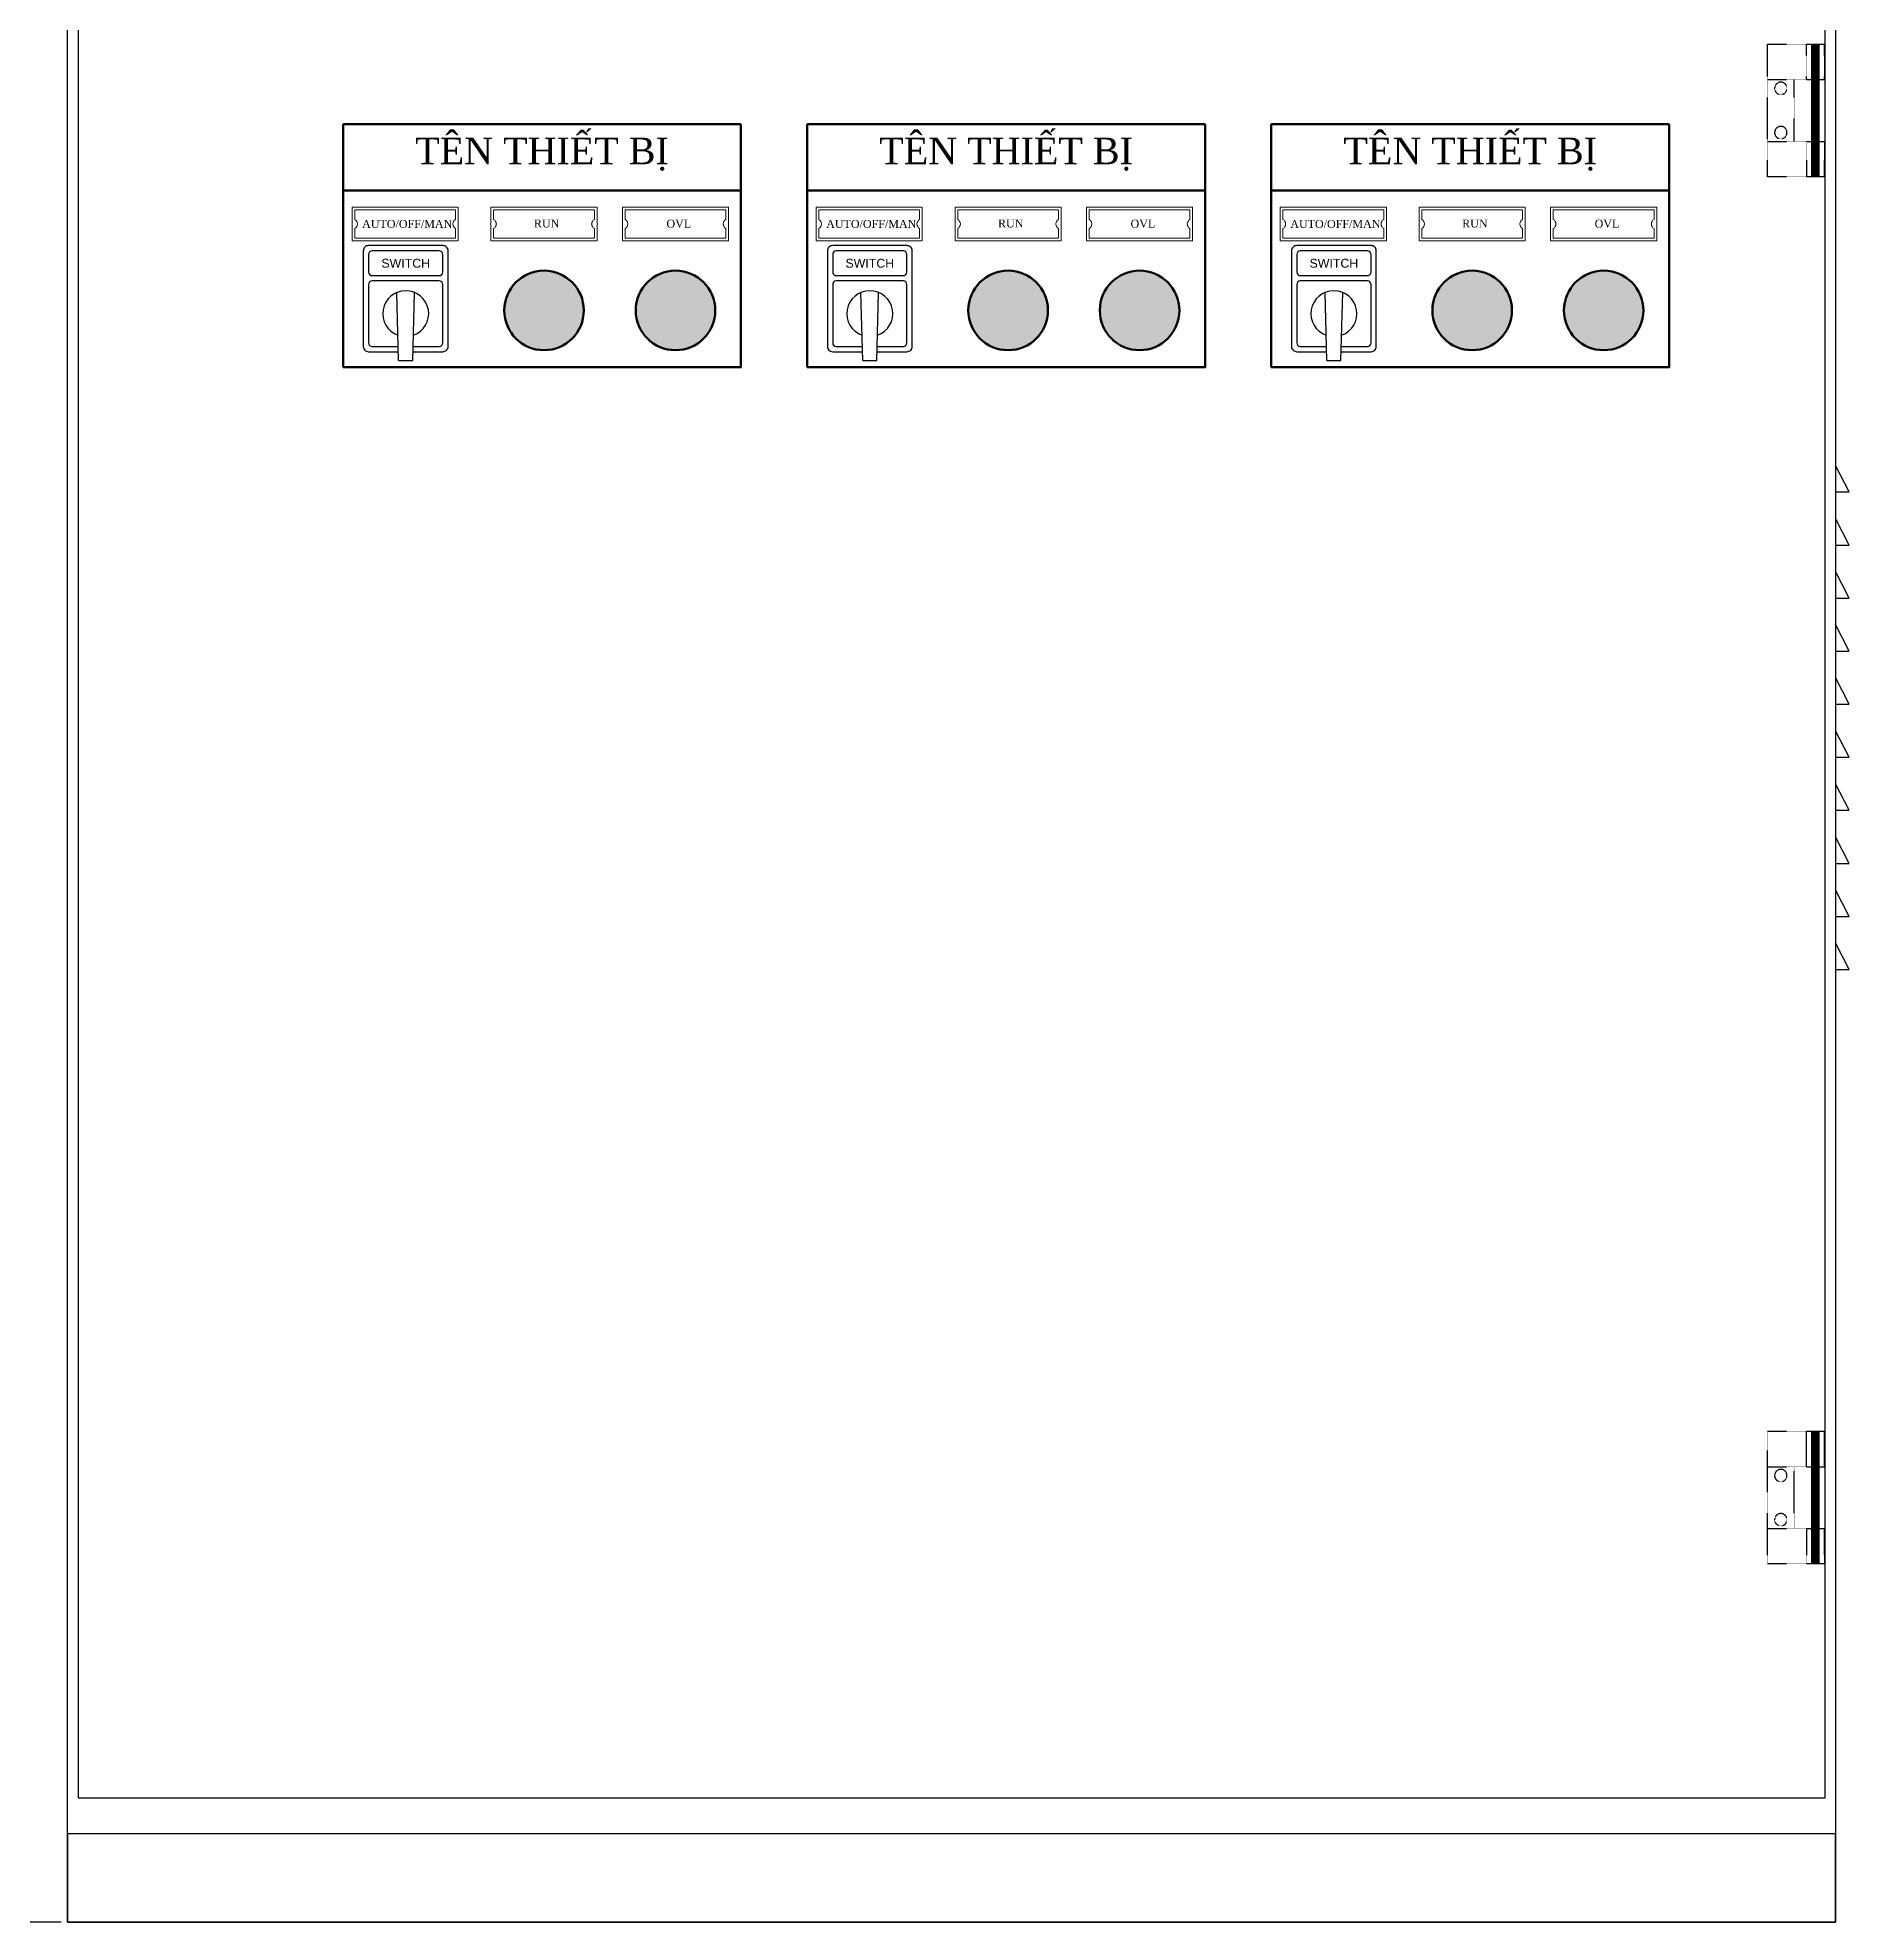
# Model space of a CAD drawing. Header units: inches. Extents: x 187 to 137830, y 99 to 66837.
# Drawn here: x 45098 to 49197, y 52320 to 56583 of the extents above; entities that cross this region are included whole.
import ezdxf
from ezdxf.enums import TextEntityAlignment as Align

# ---------------------------------------------------------------- set-up
doc = ezdxf.new("R2010")
doc.units = ezdxf.units.IN
doc.header["$MEASUREMENT"] = 0
doc.linetypes.add('HIDDEN', pattern=[0.375, 0.25, -0.125])
for name, color, linetype in [('accessory', 9, 'Continuous'), ('CHANGE', 4, 'Continuous'), ('Dim', 9, 'Continuous'), ('FRAME', 3, 'Continuous'), ('text', 2, 'Continuous'), ('wire', 3, 'Continuous')]:
    doc.layers.add(name, color=color, linetype=linetype)
doc.layers.add('TBD', color=2, linetype='Continuous', lineweight=9)
doc.styles.add('SIMPLEX', font='SIMPLEX.shx', dxfattribs={"width": 0.7})
doc.styles.get("Standard").update_dxf_attribs({"font": 'arial.ttf'})
doc.styles.add('Title', font='')
doc.styles.add('VNI-HELVE-CONDENSE', font='')
doc.styles.get('Title').set_extended_font_data('VNI-Helve')
doc.styles.get('VNI-HELVE-CONDENSE').set_extended_font_data('VNI-Helve-Condense')
doc.dimstyles.new('STANDARD$0', dxfattribs={"dimscale": 2, "dimtxt": 12, "dimasz": 13, "dimexe": 10, "dimexo": 10, "dimgap": 10, "dimtad": 1, "dimdec": 0, "dimzin": 0, "dimdsep": 46, "dimtxsty": 'VNI-HELVE-CONDENSE', "dimcen": 2, "dimdle": 2, "dimclrd": 1, "dimclre": 1, "dimclrt": 2, "dimadec": 0, "dimazin": 0, "dimtfac": 1, "dimtdec": 0, "dimtofl": 0, "dimtmove": 0, "dimatfit": 3, "dimfxl": 1, "dimtolj": 1, "dimtzin": 0, "dimarcsym": 1})

# ---------------------------------------------------------------- blocks, each defined once
blk = doc.blocks.new('HINGE')
at = {"layer": 'accessory', "linetype": 'HIDDEN', "ltscale": 0.5}
for p, q in [((10.5, 17.5), (10.5, 37.5)), ((32.5, 17.5), (0.5, 17.5)), ((17.5, -17.5), (17.5, 17.5)), ((32.5, -17.5), (0.5, -17.5)), ((10.5, -17.5), (10.5, -37.5))]:
    blk.add_line(p, q, dxfattribs=at)
blk.add_lwpolyline([(0.5, -17.5), (0.5, -37.5), (32.5, -37.5), (32.5, 37.5), (0.5, 37.5), (0.5, 17.5)], dxfattribs=at)
at = {"layer": 'accessory', "linetype": 'HIDDEN', "ltscale": 0.5, "const_width": 5}
blk.add_lwpolyline([(5.5, -37.5), (5.5, 37.5)], dxfattribs=at)
at = {"layer": 'accessory', "linetype": 'HIDDEN', "ltscale": 0.5}
for centre in [(25, 12.5), (25, -12.5)]:
    blk.add_circle(centre, 3.5, dxfattribs=at)
blk = doc.blocks.new('*D160')
at = {"layer": 'DEFPOINTS', "color": 0, "transparency": 16777216}
for p in [(45165.8, 61520.3), (44566.9, 52320.3), (45165.8, 52320.3)]:
    blk.add_point(p, dxfattribs=at)
at = {"layer": 'Dim', "color": 8, "lineweight": -2, "transparency": 16777216}
for p, q in [((45150.8, 61520.3), (44551.9, 61520.3)), ((44566.9, 61493.3), (44566.9, 52347.3)), ((45150.8, 52320.3), (44551.9, 52320.3))]:
    blk.add_line(p, q, dxfattribs=at)
at = {"layer": 'Dim', "color": 8, "transparency": 16777216}
for points in [[(44562.4, 61493.3), (44571.4, 61493.3), (44566.9, 61520.3)], [(44562.4, 52347.3), (44571.4, 52347.3), (44566.9, 52320.3)]]:
    blk.add_solid(points, dxfattribs=at)
at = {"layer": 'Dim', "color": 6, "transparency": 16777216, "insert": (44538.4, 56920.3), "char_height": 27, "attachment_point": 5, "rotation": 90, "style": 'SIMPLEX'}
blk.add_mtext('\\A1;2350', dxfattribs=at)
blk = doc.blocks.new('SWITCH1')
at = {"layer": 'CHANGE'}
for p, q in [((-4, -26.5), (-5, 12)), ((4, -26.5), (5, 12)), ((-4, -26.5), (4, -26.5))]:
    blk.add_line(p, q, dxfattribs=at)
for points in [[(4.1, -21.5), (21, -21.5, 0.414214), (24, -18.5), (24, 35.5, 0.414214), (21, 38.5), (-21, 38.5, 0.414214), (-24, 35.5), (-24, -18.5, 0.414214), (-21, -21.5), (-4.1, -21.5)], [(4.2, -18.5), (19, -18.5, 0.414214), (21, -16.5), (21, 16.5, 0.414214), (19, 18.5), (-19, 18.5, 0.414214), (-21, 16.5), (-21, -16.5, 0.414214), (-19, -18.5), (-4.2, -18.5)]]:
    blk.add_lwpolyline(points, format="xyb", dxfattribs=at)
blk.add_lwpolyline([(-21, 23.5, 0.414214), (-19, 21.5), (19, 21.5, 0.414214), (21, 23.5), (21, 33.5, 0.414214), (19, 35.5), (-19, 35.5, 0.414214), (-21, 33.5)], format="xyb", close=True, dxfattribs=at)
blk.add_arc((0, 0), 13, 289.5999, 250.4001, dxfattribs=at)
at = {"layer": 'text', "style": 'Title'}
blk.add_text('SWITCH', height=5, dxfattribs=at).set_placement((0, 28.5), align=Align.MIDDLE_CENTER)

msp = doc.modelspace()

# ---------------------------------------------------------------- hatches: boundary and pattern name
at = {"lineweight": 200}
h = msp.add_hatch(color=2, dxfattribs=at)
h.dxf.hatch_style = 1
h.paths.add_polyline_path([(46451.04, 55966.38, 1), (46631.04, 55966.38, 1)])
h.paths.add_polyline_path([(46215.89, 56143.67), (46281, 56143.67), (46281, 56182.1), (46215.89, 56182.1)], flags=9)
h = msp.add_hatch(color=2, dxfattribs=at)
h.dxf.hatch_style = 1
h.paths.add_polyline_path([(47501.04, 55966.38, 1), (47681.04, 55966.38, 1)])
h.paths.add_polyline_path([(47265.89, 56143.67), (47331, 56143.67), (47331, 56182.1), (47265.89, 56182.1)], flags=9)
h = msp.add_hatch(color=2, dxfattribs=at)
h.dxf.hatch_style = 1
h.paths.add_polyline_path([(48551.04, 55966.38, 1), (48731.04, 55966.38, 1)])
h.paths.add_polyline_path([(48315.89, 56143.67), (48381, 56143.67), (48381, 56182.1), (48315.89, 56182.1)], flags=9)
h = msp.add_hatch(color=3, dxfattribs=at)
h.dxf.hatch_style = 1
h.paths.add_polyline_path([(46153.58, 55966.38, 1), (46333.58, 55966.38, 1)])
h = msp.add_hatch(color=3, dxfattribs=at)
h.dxf.hatch_style = 1
h.paths.add_polyline_path([(47203.58, 55966.38, 1), (47383.58, 55966.38, 1)])
h = msp.add_hatch(color=3, dxfattribs=at)
h.dxf.hatch_style = 1
h.paths.add_polyline_path([(48253.58, 55966.38, 1), (48433.58, 55966.38, 1)])

# ---------------------------------------------------------------- linework, layer by layer
for p, q in [((45789.12, 56237.88), (45789.12, 56387.88)), ((45789.12, 56387.88), (46689.12, 56387.88)), ((46689.12, 56387.88), (46689.12, 56237.88)), ((46839.12, 56237.88), (46839.12, 56387.88)), ((46839.12, 56387.88), (47739.12, 56387.88)), ((47739.12, 56387.88), (47739.12, 56237.88)), ((47889.12, 56237.88), (47889.12, 56387.88)), ((47889.12, 56387.88), (48789.12, 56387.88)), ((48789.12, 56387.88), (48789.12, 56237.88))]:
    msp.add_line(p, q, dxfattribs=at)
for points in [[(45789.12, 55837.88), (46689.12, 55837.88), (46689.12, 56237.88), (45789.12, 56237.88)], [(46839.12, 55837.88), (47739.12, 55837.88), (47739.12, 56237.88), (46839.12, 56237.88)], [(47889.12, 55837.88), (48789.12, 55837.88), (48789.12, 56237.88), (47889.12, 56237.88)]]:
    msp.add_lwpolyline(points, close=True, dxfattribs=at)
for centre in [(46243.58, 55966.38), (46541.04, 55966.38), (47293.58, 55966.38), (47591.04, 55966.38), (48343.58, 55966.38), (48641.04, 55966.38)]:
    msp.add_circle(centre, 90, dxfattribs=at)
at = {"layer": 'CHANGE', "linetype": 'ByBlock'}
for points in [[(49165.82, 55555.67), (49196.82, 55555.67), (49165.82, 55615.67)], [(49165.82, 55555.67), (49196.82, 55555.67), (49165.82, 55615.67)], [(49165.82, 55435.67), (49196.82, 55435.67), (49165.82, 55495.67)], [(49165.82, 55435.67), (49196.82, 55435.67), (49165.82, 55495.67)], [(49165.82, 55315.67), (49196.82, 55315.67), (49165.82, 55375.67)], [(49165.82, 55315.67), (49196.82, 55315.67), (49165.82, 55375.67)], [(49165.82, 55195.67), (49196.82, 55195.67), (49165.82, 55255.67)], [(49165.82, 55195.67), (49196.82, 55195.67), (49165.82, 55255.67)], [(49165.82, 55075.67), (49196.82, 55075.67), (49165.82, 55135.67)], [(49165.82, 55075.67), (49196.82, 55075.67), (49165.82, 55135.67)], [(49165.82, 54955.67), (49196.82, 54955.67), (49165.82, 55015.67)], [(49165.82, 54955.67), (49196.82, 54955.67), (49165.82, 55015.67)], [(49165.82, 54835.67), (49196.82, 54835.67), (49165.82, 54895.67)], [(49165.82, 54835.67), (49196.82, 54835.67), (49165.82, 54895.67)], [(49165.82, 54715.67), (49196.82, 54715.67), (49165.82, 54775.67)], [(49165.82, 54715.67), (49196.82, 54715.67), (49165.82, 54775.67)], [(49165.82, 54595.67), (49196.82, 54595.67), (49165.82, 54655.67)], [(49165.82, 54595.67), (49196.82, 54595.67), (49165.82, 54655.67)], [(49165.82, 54475.67), (49196.82, 54475.67), (49165.82, 54535.67)], [(49165.82, 54475.67), (49196.82, 54475.67), (49165.82, 54535.67)]]:
    msp.add_lwpolyline(points, dxfattribs=at)
at = {"layer": 'FRAME'}
for points in [[(49165.82, 58968.46), (49165.82, 52320.33), (45165.82, 52320.33), (45165.82, 58968.46)], [(45189.82, 58968.46), (45189.82, 52602.13), (49141.82, 52602.13), (49141.82, 58968.46)]]:
    msp.add_lwpolyline(points, dxfattribs=at)
at = {"layer": 'FRAME', "linetype": 'Continuous'}
msp.add_lwpolyline([(49165.82, 52520.33), (45165.82, 52520.33), (45165.82, 52320.33), (49165.82, 52320.33)], close=True, dxfattribs=at)
at = {"layer": 'TBD', "color": 0}
for points in [[(45809.37, 56199.81), (46049.37, 56199.81), (46049.37, 56123.81), (45809.37, 56123.81)], [(46123.58, 56199.81), (46363.58, 56199.81), (46363.58, 56123.81), (46123.58, 56123.81)], [(46421.04, 56199.81), (46661.04, 56199.81), (46661.04, 56123.81), (46421.04, 56123.81)], [(46859.37, 56199.81), (47099.37, 56199.81), (47099.37, 56123.81), (46859.37, 56123.81)], [(47173.58, 56199.81), (47413.58, 56199.81), (47413.58, 56123.81), (47173.58, 56123.81)], [(47471.04, 56199.81), (47711.04, 56199.81), (47711.04, 56123.81), (47471.04, 56123.81)], [(47909.37, 56199.81), (48149.37, 56199.81), (48149.37, 56123.81), (47909.37, 56123.81)], [(48223.58, 56199.81), (48463.58, 56199.81), (48463.58, 56123.81), (48223.58, 56123.81)], [(48521.04, 56199.81), (48761.04, 56199.81), (48761.04, 56123.81), (48521.04, 56123.81)]]:
    msp.add_lwpolyline(points, close=True, dxfattribs=at)
for points in [[(45815.37, 56172.2), (45815.37, 56193.81), (46043.37, 56193.81), (46043.37, 56172.2)], [(46129.58, 56172.2), (46129.58, 56193.81), (46357.58, 56193.81), (46357.58, 56172.2)], [(46427.04, 56172.2), (46427.04, 56193.81), (46655.04, 56193.81), (46655.04, 56172.2)], [(46865.37, 56172.2), (46865.37, 56193.81), (47093.37, 56193.81), (47093.37, 56172.2)], [(47179.58, 56172.2), (47179.58, 56193.81), (47407.58, 56193.81), (47407.58, 56172.2)], [(47477.04, 56172.2), (47477.04, 56193.81), (47705.04, 56193.81), (47705.04, 56172.2)], [(47915.37, 56172.2), (47915.37, 56193.81), (48143.37, 56193.81), (48143.37, 56172.2)], [(48229.58, 56172.2), (48229.58, 56193.81), (48457.58, 56193.81), (48457.58, 56172.2)], [(48527.04, 56172.2), (48527.04, 56193.81), (48755.04, 56193.81), (48755.04, 56172.2)], [(46043.37, 56151.41), (46043.37, 56129.81), (45815.37, 56129.81), (45815.37, 56151.41)], [(46357.58, 56151.41), (46357.58, 56129.81), (46129.58, 56129.81), (46129.58, 56151.41)], [(46655.04, 56151.41), (46655.04, 56129.81), (46427.04, 56129.81), (46427.04, 56151.41)], [(47093.37, 56151.41), (47093.37, 56129.81), (46865.37, 56129.81), (46865.37, 56151.41)], [(47407.58, 56151.41), (47407.58, 56129.81), (47179.58, 56129.81), (47179.58, 56151.41)], [(47705.04, 56151.41), (47705.04, 56129.81), (47477.04, 56129.81), (47477.04, 56151.41)], [(48143.37, 56151.41), (48143.37, 56129.81), (47915.37, 56129.81), (47915.37, 56151.41)], [(48457.58, 56151.41), (48457.58, 56129.81), (48229.58, 56129.81), (48229.58, 56151.41)], [(48755.04, 56151.41), (48755.04, 56129.81), (48527.04, 56129.81), (48527.04, 56151.41)]]:
    msp.add_lwpolyline(points, dxfattribs=at)
for centre, start, end in [((45809.37, 56161.81), 300, 60), ((46049.37, 56161.81), 120, 240), ((46123.58, 56161.81), 300, 60), ((46363.58, 56161.81), 120, 240), ((46421.04, 56161.81), 300, 60), ((46661.04, 56161.81), 120, 240), ((46859.37, 56161.81), 300, 60), ((47099.37, 56161.81), 120, 240), ((47173.58, 56161.81), 300, 60), ((47413.58, 56161.81), 120, 240), ((47471.04, 56161.81), 300, 60), ((47711.04, 56161.81), 120, 240), ((47909.37, 56161.81), 300, 60), ((48149.37, 56161.81), 120, 240), ((48223.58, 56161.81), 300, 60), ((48463.58, 56161.81), 120, 240), ((48521.04, 56161.81), 300, 60), ((48761.04, 56161.81), 120, 240)]:
    msp.add_arc(centre, 12, start, end, dxfattribs=at)

# ---------------------------------------------------------------- block references
at = {"xscale": -4, "yscale": 4, "zscale": 4}
for p in [(49141.82, 56418.57), (49141.82, 53280.91)]:
    msp.add_blockref('HINGE', p, dxfattribs=at)
at = {"layer": 'wire', "xscale": 4, "yscale": 4, "zscale": 4}
for p in [(45930.68, 55959.01), (46980.68, 55959.01), (48030.68, 55959.01)]:
    msp.add_blockref('SWITCH1', p, dxfattribs=at)

# ---------------------------------------------------------------- texts
at = {"char_height": 60, "width": 900, "attachment_point": 5}
for insert in [(46239.12, 56319.5), (47289.12, 56319.5), (48339.12, 56319.5)]:
    msp.add_mtext('{\\fTimes New Roman|b0|i0|c0|p18;TÊN THIẾT BỊ}', dxfattribs=dict(at, insert=insert))
at = {"color": 0, "char_height": 18, "attachment_point": 1}
for s, width, insert in [('{\\fTimes New Roman|b0|i0|c0|p18;\\C256;AUTO/OFF/MAN}', 287.2136, (45832.03, 56171.02)), ('\\pi78.0266;{\\fTimes New Roman|b0|i0|c0|p18;\\C256;RUN}', 211.338, (46142.82, 56171.92)), ('\\pi117.04803;{\\fTimes New Roman|b0|i0|c0|p18;\\C256;OVL}', 287.2136, (46403.6, 56171.59)), ('{\\fTimes New Roman|b0|i0|c0|p18;\\C256;AUTO/OFF/MAN}', 287.2136, (46882.03, 56171.02)), ('\\pi78.0266;{\\fTimes New Roman|b0|i0|c0|p18;\\C256;RUN}', 211.338, (47192.82, 56171.92)), ('\\pi117.04803;{\\fTimes New Roman|b0|i0|c0|p18;\\C256;OVL}', 287.2136, (47453.6, 56171.59)), ('{\\fTimes New Roman|b0|i0|c0|p18;\\C256;AUTO/OFF/MAN}', 287.2136, (47932.03, 56171.02)), ('\\pi78.0266;{\\fTimes New Roman|b0|i0|c0|p18;\\C256;RUN}', 211.338, (48242.82, 56171.92)), ('\\pi117.04803;{\\fTimes New Roman|b0|i0|c0|p18;\\C256;OVL}', 287.2136, (48503.6, 56171.59))]:
    msp.add_mtext_dynamic_manual_height_columns(s, width=width, gutter_width=160, heights=[0], dxfattribs=dict(at, insert=insert))

# ---------------------------------------------------------------- dimensions: what is measured, and where the dimension line sits
at = {"layer": 'Dim'}
dim = msp.add_linear_dim(base=(44566.88, 52320.33), p1=(45165.82, 61520.33), p2=(45165.82, 52320.33), angle=90, text='2350', dimstyle='STANDARD$0', override={"dimscale": 1.5, "dimtxt": 18, "dimasz": 18, "dimtxsty": 'SIMPLEX', "dimclrd": 8, "dimclre": 8, "dimclrt": 6, "dimtmove": 1}, dxfattribs=at)
dim.commit()
dim.dimension.update_dxf_attribs({"geometry": '*D160', "text_midpoint": (44538.38, 56920.33)})

doc.saveas('drawing.dxf')
